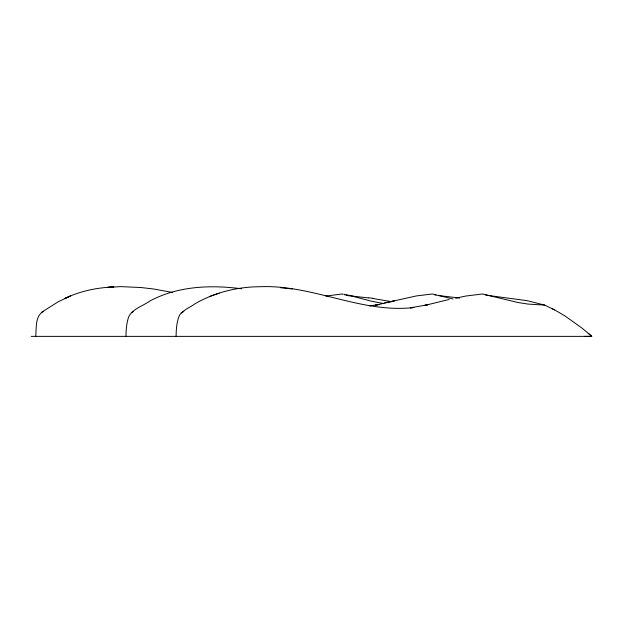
<?xml version="1.0" encoding="UTF-8"?>
<svg xmlns="http://www.w3.org/2000/svg" width="623" height="623" viewBox="0 0 623 623"><rect width="100%" height="100%" fill="white"/><g stroke="black" fill="none" stroke-linecap="round" stroke-linejoin="round"><path stroke-width="0.93" d="M35.706 336.373C36.601 328.259 34.927 316.087 43.267 311.531M125.971 336.373C126.072 329.824 126.516 323.166 128.649 316.928C132.644 308.673 143.01 306.01 150.05 300.909C178.069 285.973 210.776 284.742 241.654 288.792M176.075 336.373C176.286 329.115 176.558 321.538 179.697 314.856C183.637 309.732 190.124 307.334 195.295 303.635C214.912 292.312 237.659 286.782 260.258 286.728C312.723 284.477 361.387 313.642 413.913 307.521L410.308 307.84L427.845 304.717L424.333 305.519L449.09 299.476M588.33 333.321L591.834 336.373L582.123 328.196L564.991 315.931L554.571 309.88L544.697 305.099L528.14 304.094L517.931 302.505L482.459 293.986L465.685 296.057L455.6 298.215M41.313 312.45L58.398 301.664L70.469 295.995L64.675 298.549C79.978 291.12 96.923 287.553 113.869 286.985L107.444 287.343M181.168 312.886L183.847 311.492M131.476 312.528L133.151 311.64M209.967 296.33L219.156 293.199M384.703 302.794L394.336 300.909L375.171 305.301L379.018 304.499L369.673 305.893M390.691 301.641L416.421 295.917L432.307 294.001L453.022 298.978M325.821 296.065L342.167 293.97L342.782 294.383M108.013 287.312L120.994 286.627L141.234 287.553L153.943 289.041L172.478 292.46M584.382 336.373L591.204 336.373M31.15 336.373L591.616 336.373M292.358 288.932L280.693 287.771M368.645 297.934L352.891 296.174M489.686 295.668L527.144 300.668L544.697 305.099M438.436 295.52L459.712 298.051M372.445 298.394L391.789 301.703M383.846 303.58L371.604 301.236L348.997 295.325M349.012 295.645L346.964 295.318M343.764 294.149L344.184 294.227M485.333 294.866L488.798 295.559M434.387 294.702L436.007 295.029M344.667 294.866L345.344 295.014M552.118 308.689L554.571 309.88M353.28 296.182A22.794 1.254 4.7 0 1 349.986 295.746M346.466 295.193A56.452 1.526 15.8 0 1 349.596 295.894M344.869 294.453A61.778 2.173 17.9 0 1 349.994 295.668M368.871 297.841A25.987 1.962 6.1 0 1 372.897 298.331"/></g></svg>
